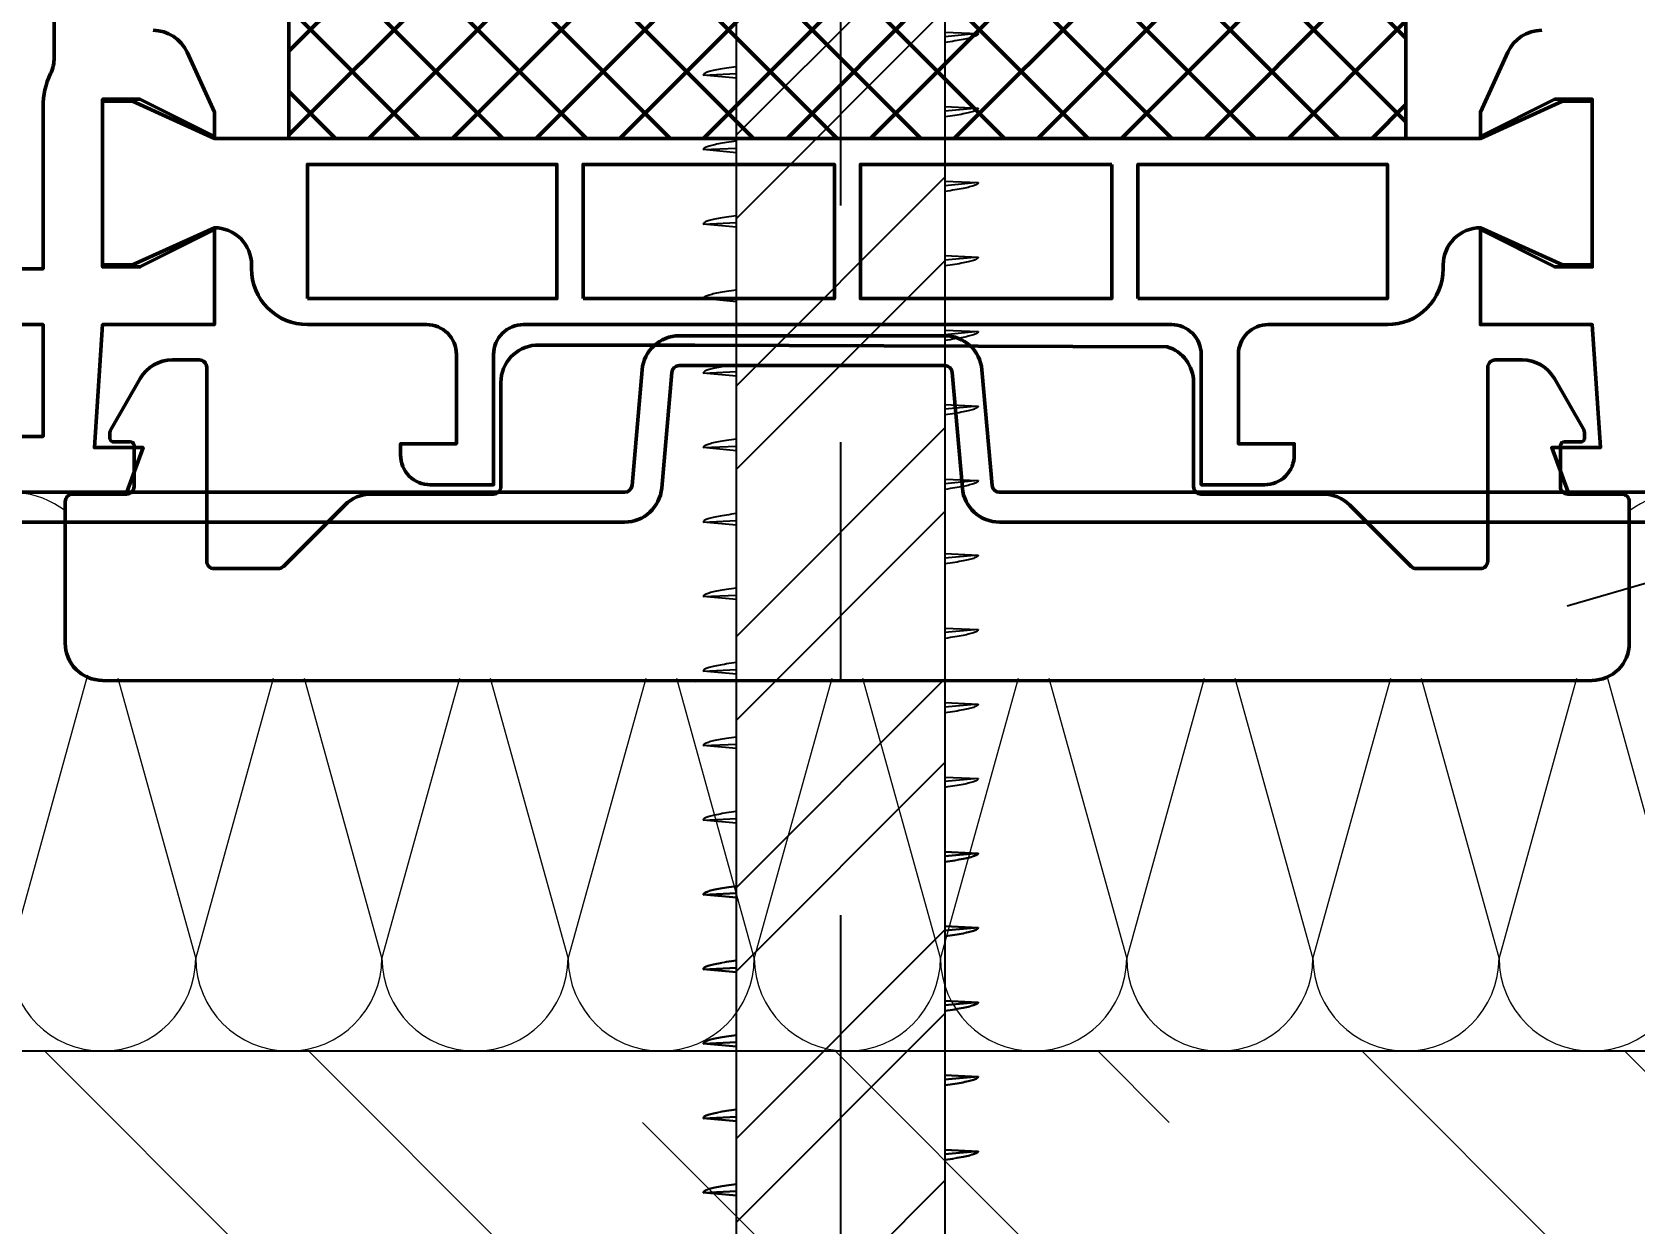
# Model space of a CAD drawing. Header units: millimetres. Extents: x 26 to 164, y 27 to 254.
# Drawn here: x 73.35 to 116.39, y 57.74 to 89.74 of the extents above; entities that cross this region are included whole.
import ezdxf

# ---------------------------------------------------------------- set-up
doc = ezdxf.new("R2010")
doc.units = ezdxf.units.MM
doc.linetypes.add('CENTER', pattern=[50.8, 31.75, -6.35, 6.35, -6.35])
for name, color, linetype, lineweight in [('AM_5', 3, 'Continuous', 25), ('AM_C', 50, 'Continuous', 50), ('AM_S', 80, 'Continuous', 50), ('Cont2', 2, 'Continuous', 25), ('Cont3', 70, 'Continuous', 18)]:
    doc.layers.add(name, color=color, linetype=linetype, lineweight=lineweight)
doc.styles.add('HBS_DIMTEXTSTYLE', font='isocp.shx')
doc.styles.add('SWISSL', font='swissl.ttf')
doc.dimstyles.new('Konstruktionsschnitt 1-1$0', dxfattribs={"dimscale": 0, "dimtxt": 3, "dimasz": 1.5, "dimexe": 1.5, "dimexo": 1.5, "dimgap": 1.5, "dimtad": 0, "dimdsep": 46, "dimtxsty": 'HBS_DIMTEXTSTYLE', "dimblk": 'PUNKT', "dimcen": 0, "dimclrd": 3, "dimclre": 3, "dimclrt": 2, "dimadec": 1, "dimazin": 2, "dimtfac": 0.7, "dimtofl": 0, "dimtmove": 0, "dimatfit": 3, "dimfxl": 0, "dimtolj": 1, "dimtzin": 0, "dimarcsym": 0})

# ---------------------------------------------------------------- blocks, each defined once
blk = doc.blocks.new('Würth AMO T2 75x212')
h = blk.add_hatch()
h.set_pattern_fill('ANSI32', color=256, scale=0.5)
h.set_pattern_definition([(45, (-350.1254, -267.85), (-3.367596, 3.367596), []), (45, (-347.8804, -267.85), (-3.367596, 3.367596), [])])
edge = h.paths.add_edge_path()
edge.add_line((-2.805, -157.905), (2.795, -157.905))
edge.add_line((2.795, -157.905), (2.795, -3))
edge.add_line((2.795, -3), (3.8, -3))
edge.add_line((3.8, -3), (3.85, -2.95))
edge.add_line((3.85, -2.95), (3.85, 0))
edge.add_line((3.85, 0), (3.3, 0))
edge.add_line((3.3, 0), (3.25, -0.05))
edge.add_line((3.25, -0.05), (3.25, -0.1))
edge.add_line((3.25, -0.1), (2.884, -0.1))
edge.add_line((2.884, -0.1), (2.884, -2.5))
edge.add_line((2.884, -2.5), (2.25, -2.5))
edge.add_line((2.25, -2.5), (1.25, -3.5))
edge.add_arc((0.75, -3.5), 0.5, 270, 360, ccw=False)
edge.add_line((0.75, -4), (0, -4))
edge.add_line((0, -4), (-0.75, -4))
edge.add_arc((-0.75, -3.5), 0.5, 180, 270, ccw=False)
edge.add_line((-1.25, -3.5), (-2.25, -2.5))
edge.add_line((-2.25, -2.5), (-2.884, -2.5))
edge.add_line((-2.884, -2.5), (-2.884, -0.1))
edge.add_line((-2.884, -0.1), (-3.25, -0.1))
edge.add_line((-3.25, -0.1), (-3.25, -0.05))
edge.add_line((-3.25, -0.05), (-3.3, 0))
edge.add_line((-3.3, 0), (-3.85, 0))
edge.add_line((-3.85, 0), (-3.85, -2.95))
edge.add_line((-3.85, -2.95), (-3.8, -3))
edge.add_line((-3.8, -3), (-2.805, -3))
edge.add_line((-2.805, -3), (-2.805, -157.905))
at = {"linetype": 'CENTER'}
blk.add_line((0, -157.905), (0, 3.219), dxfattribs=at)
for p, q in [((-2.805, -103.436), (-2.805, -101.562)), ((2.795, -102.447), (3.688, -102.489)), ((3.688, -102.489), (2.795, -102.572)), ((2.795, -102.572), (2.795, -104.447)), ((-3.698, -103.603), (-2.805, -103.561)), ((-2.805, -103.686), (-3.698, -103.603)), ((-2.805, -105.436), (-2.805, -103.561)), ((2.795, -104.447), (3.688, -104.489)), ((3.688, -104.489), (2.795, -104.572)), ((2.795, -104.572), (2.795, -106.447)), ((-3.698, -105.603), (-2.805, -105.561)), ((-2.805, -105.686), (-3.698, -105.603)), ((-2.805, -107.436), (-2.805, -105.561)), ((2.795, -106.447), (3.688, -106.489)), ((3.688, -106.489), (2.795, -106.572)), ((2.795, -106.572), (2.795, -108.447)), ((-3.698, -107.603), (-2.805, -107.561)), ((-2.805, -107.686), (-3.698, -107.603)), ((-2.805, -109.435), (-2.805, -107.561)), ((2.795, -108.447), (3.688, -108.489)), ((3.688, -108.489), (2.795, -108.571)), ((2.795, -108.571), (2.795, -110.446)), ((-3.698, -109.603), (-2.805, -109.56)), ((-2.805, -109.686), (-3.698, -109.603)), ((-2.805, -111.435), (-2.805, -109.56)), ((2.795, -110.446), (3.688, -110.488)), ((3.688, -110.488), (2.795, -110.571)), ((2.795, -110.571), (2.795, -112.446)), ((-3.698, -111.602), (-2.805, -111.56)), ((-2.805, -111.685), (-3.698, -111.602)), ((-2.805, -113.435), (-2.805, -111.56)), ((2.795, -112.446), (3.688, -112.488)), ((3.688, -112.488), (2.795, -112.571)), ((2.795, -112.571), (2.795, -114.446)), ((-3.698, -113.602), (-2.805, -113.56)), ((-2.805, -113.685), (-3.698, -113.602)), ((-2.805, -115.435), (-2.805, -113.56)), ((2.795, -114.446), (3.688, -114.488)), ((3.688, -114.488), (2.795, -114.571)), ((2.795, -114.571), (2.795, -116.445)), ((-3.698, -115.602), (-2.805, -115.56)), ((-2.805, -115.685), (-3.698, -115.602)), ((-2.805, -117.434), (-2.805, -115.56)), ((2.795, -116.445), (3.688, -116.487)), ((3.688, -116.487), (2.795, -116.57)), ((2.795, -116.57), (2.795, -118.445)), ((-3.698, -117.602), (-2.805, -117.559)), ((-2.805, -117.684), (-3.698, -117.602)), ((-2.805, -119.434), (-2.805, -117.559)), ((2.795, -118.445), (3.688, -118.487)), ((3.688, -118.487), (2.795, -118.57)), ((2.795, -118.57), (2.795, -120.445)), ((-3.698, -119.601), (-2.805, -119.559)), ((-2.805, -119.684), (-3.698, -119.601)), ((-2.805, -121.434), (-2.805, -119.559)), ((2.795, -120.445), (3.688, -120.487)), ((3.688, -120.487), (2.795, -120.57)), ((2.795, -120.57), (2.795, -122.445)), ((-3.698, -121.601), (-2.805, -121.559)), ((-2.805, -121.684), (-3.698, -121.601)), ((-2.805, -123.433), (-2.805, -121.559)), ((2.795, -122.445), (3.688, -122.487)), ((3.688, -122.487), (2.795, -122.569)), ((2.795, -122.569), (2.795, -124.444)), ((2.795, -123.261), (2.795, -124.457)), ((-3.698, -123.601), (-2.805, -123.559)), ((-2.805, -123.684), (-3.698, -123.601)), ((-2.805, -125.433), (-2.805, -123.559)), ((-2.805, -125.441), (-2.805, -123.567)), ((-2.805, -125.446), (-2.805, -123.571)), ((2.795, -124.444), (3.688, -124.486)), ((2.795, -124.453), (3.688, -124.495)), ((3.688, -124.486), (2.795, -124.569)), ((3.688, -124.495), (2.795, -124.577)), ((2.795, -124.569), (2.795, -126.444)), ((2.795, -124.577), (2.795, -126.452)), ((-3.698, -125.6), (-2.805, -125.558)), ((-3.698, -125.609), (-2.805, -125.567)), ((-2.805, -125.683), (-3.698, -125.6)), ((-2.805, -125.692), (-3.698, -125.609)), ((-2.805, -127.433), (-2.805, -125.558)), ((-2.805, -127.441), (-2.805, -125.567)), ((2.795, -126.444), (3.688, -126.486)), ((2.795, -126.452), (3.688, -126.494)), ((3.688, -126.486), (2.795, -126.569)), ((3.688, -126.494), (2.795, -126.577)), ((2.795, -126.569), (2.795, -128.444)), ((2.795, -126.577), (2.795, -128.452)), ((-3.698, -127.6), (-2.805, -127.558)), ((-3.698, -127.608), (-2.805, -127.566)), ((-2.805, -127.683), (-3.698, -127.6)), ((-2.805, -127.691), (-3.698, -127.608)), ((-2.805, -129.433), (-2.805, -127.558)), ((-2.805, -129.441), (-2.805, -127.566)), ((2.795, -128.444), (3.688, -128.486)), ((2.795, -128.452), (3.688, -128.494)), ((3.688, -128.486), (2.795, -128.569)), ((3.688, -128.494), (2.795, -128.577)), ((2.795, -128.569), (2.795, -130.443)), ((2.795, -128.577), (2.795, -130.452)), ((-3.698, -129.6), (-2.805, -129.558)), ((-2.805, -131.432), (-2.805, -129.558)), ((-3.698, -129.608), (-2.805, -129.566)), ((-2.805, -129.683), (-3.698, -129.6)), ((-2.805, -129.691), (-3.698, -129.608)), ((-2.805, -131.441), (-2.805, -129.566)), ((2.795, -130.443), (3.688, -130.486)), ((2.795, -130.452), (3.688, -130.494)), ((3.688, -130.486), (2.795, -130.568)), ((3.688, -130.494), (2.795, -130.577)), ((2.795, -130.568), (2.795, -132.443)), ((2.795, -130.577), (2.795, -132.452)), ((-3.698, -131.6), (-2.805, -131.557)), ((-3.698, -131.608), (-2.805, -131.566)), ((-2.805, -131.682), (-3.698, -131.6)), ((-2.805, -131.691), (-3.698, -131.608)), ((-2.805, -133.432), (-2.805, -131.557)), ((-2.805, -133.44), (-2.805, -131.566)), ((2.795, -132.443), (3.688, -132.485)), ((2.795, -132.452), (3.688, -132.494)), ((3.688, -132.485), (2.795, -132.568)), ((3.688, -132.494), (2.795, -132.576)), ((2.795, -132.568), (2.795, -134.443)), ((2.795, -132.576), (2.795, -134.451)), ((-3.698, -133.599), (-2.805, -133.557)), ((-3.698, -133.608), (-2.805, -133.565)), ((-2.805, -133.682), (-3.698, -133.599)), ((-2.805, -133.691), (-3.698, -133.608)), ((-2.805, -135.432), (-2.805, -133.557)), ((-2.805, -135.44), (-2.805, -133.565))]:
    blk.add_line(p, q)
for points in [[(-2.805, -157.905), (-2.805, -3)], [(2.795, -3), (2.795, -157.905)]]:
    blk.add_lwpolyline(points)
at = {"flags": 128}
for points in [[(3.688, -102.489), (3.686, -102.499), (3.681, -102.509), (3.673, -102.518), (3.662, -102.528), (3.647, -102.538), (3.629, -102.548), (3.609, -102.557), (3.584, -102.567), (3.557, -102.577), (3.527, -102.587), (3.493, -102.597), (3.457, -102.607), (3.417, -102.616), (3.375, -102.626), (3.329, -102.636), (3.281, -102.646), (3.23, -102.656), (3.176, -102.666), (3.119, -102.676), (3.059, -102.686), (2.997, -102.696), (2.933, -102.706), (2.865, -102.716), (2.795, -102.726)], [(-2.805, -103.376), (-2.875, -103.386), (-2.942, -103.395), (-3.007, -103.404), (-3.069, -103.414), (-3.129, -103.423), (-3.186, -103.432), (-3.24, -103.442), (-3.291, -103.451), (-3.34, -103.46), (-3.385, -103.47), (-3.428, -103.479), (-3.468, -103.489), (-3.504, -103.498), (-3.538, -103.508), (-3.568, -103.517), (-3.595, -103.527), (-3.619, -103.536), (-3.64, -103.546), (-3.658, -103.555), (-3.673, -103.565), (-3.684, -103.575), (-3.692, -103.584), (-3.697, -103.594), (-3.698, -103.603)], [(3.688, -104.489), (3.686, -104.499), (3.681, -104.508), (3.673, -104.518), (3.662, -104.528), (3.647, -104.538), (3.629, -104.547), (3.609, -104.557), (3.584, -104.567), (3.557, -104.577), (3.527, -104.587), (3.493, -104.596), (3.457, -104.606), (3.417, -104.616), (3.375, -104.626), (3.329, -104.636), (3.281, -104.646), (3.23, -104.656), (3.176, -104.666), (3.119, -104.676), (3.059, -104.686), (2.997, -104.696), (2.933, -104.706), (2.865, -104.716), (2.795, -104.726)], [(-2.805, -105.376), (-2.875, -105.385), (-2.942, -105.395), (-3.007, -105.404), (-3.069, -105.413), (-3.129, -105.423), (-3.186, -105.432), (-3.24, -105.441), (-3.291, -105.451), (-3.34, -105.46), (-3.385, -105.47), (-3.428, -105.479), (-3.468, -105.488), (-3.504, -105.498), (-3.538, -105.507), (-3.568, -105.517), (-3.595, -105.526), (-3.619, -105.536), (-3.64, -105.546), (-3.658, -105.555), (-3.673, -105.565), (-3.684, -105.574), (-3.692, -105.584), (-3.697, -105.594), (-3.698, -105.603)], [(3.688, -106.489), (3.686, -106.499), (3.681, -106.508), (3.673, -106.518), (3.662, -106.528), (3.647, -106.537), (3.629, -106.547), (3.609, -106.557), (3.584, -106.567), (3.557, -106.576), (3.527, -106.586), (3.493, -106.596), (3.457, -106.606), (3.417, -106.616), (3.375, -106.626), (3.329, -106.636), (3.281, -106.646), (3.23, -106.655), (3.176, -106.665), (3.119, -106.675), (3.059, -106.685), (2.997, -106.695), (2.933, -106.705), (2.865, -106.715), (2.795, -106.725)], [(-2.805, -107.376), (-2.875, -107.385), (-2.942, -107.394), (-3.007, -107.404), (-3.069, -107.413), (-3.129, -107.422), (-3.186, -107.432), (-3.24, -107.441), (-3.291, -107.45), (-3.34, -107.46), (-3.385, -107.469), (-3.428, -107.479), (-3.468, -107.488), (-3.504, -107.498), (-3.538, -107.507), (-3.568, -107.517), (-3.595, -107.526), (-3.619, -107.536), (-3.64, -107.545), (-3.658, -107.555), (-3.673, -107.564), (-3.684, -107.574), (-3.692, -107.584), (-3.697, -107.593), (-3.698, -107.603)], [(3.688, -108.489), (3.686, -108.498), (3.681, -108.508), (3.673, -108.518), (3.662, -108.527), (3.647, -108.537), (3.629, -108.547), (3.609, -108.557), (3.584, -108.566), (3.557, -108.576), (3.527, -108.586), (3.493, -108.596), (3.457, -108.606), (3.417, -108.616), (3.375, -108.625), (3.329, -108.635), (3.281, -108.645), (3.23, -108.655), (3.176, -108.665), (3.119, -108.675), (3.059, -108.685), (2.997, -108.695), (2.933, -108.705), (2.865, -108.715), (2.795, -108.725)], [(-2.805, -109.375), (-2.875, -109.385), (-2.942, -109.394), (-3.007, -109.403), (-3.069, -109.413), (-3.129, -109.422), (-3.186, -109.431), (-3.24, -109.441), (-3.291, -109.45), (-3.34, -109.46), (-3.385, -109.469), (-3.428, -109.478), (-3.468, -109.488), (-3.504, -109.497), (-3.538, -109.507), (-3.568, -109.516), (-3.595, -109.526), (-3.619, -109.535), (-3.64, -109.545), (-3.658, -109.555), (-3.673, -109.564), (-3.684, -109.574), (-3.692, -109.583), (-3.697, -109.593), (-3.698, -109.603)], [(3.688, -110.488), (3.686, -110.498), (3.681, -110.508), (3.673, -110.517), (3.662, -110.527), (3.647, -110.537), (3.629, -110.547), (3.609, -110.556), (3.584, -110.566), (3.557, -110.576), (3.527, -110.586), (3.493, -110.596), (3.457, -110.605), (3.417, -110.615), (3.375, -110.625), (3.329, -110.635), (3.281, -110.645), (3.23, -110.655), (3.176, -110.665), (3.119, -110.675), (3.059, -110.685), (2.997, -110.695), (2.933, -110.705), (2.865, -110.715), (2.795, -110.725)], [(-2.805, -111.375), (-2.875, -111.384), (-2.942, -111.394), (-3.007, -111.403), (-3.069, -111.412), (-3.129, -111.422), (-3.186, -111.431), (-3.24, -111.441), (-3.291, -111.45), (-3.34, -111.459), (-3.385, -111.469), (-3.428, -111.478), (-3.468, -111.488), (-3.504, -111.497), (-3.538, -111.507), (-3.568, -111.516), (-3.595, -111.526), (-3.619, -111.535), (-3.64, -111.545), (-3.658, -111.554), (-3.673, -111.564), (-3.684, -111.573), (-3.692, -111.583), (-3.697, -111.593), (-3.698, -111.602)], [(3.688, -112.488), (3.686, -112.498), (3.681, -112.507), (3.673, -112.517), (3.662, -112.527), (3.647, -112.537), (3.629, -112.546), (3.609, -112.556), (3.584, -112.566), (3.557, -112.576), (3.527, -112.585), (3.493, -112.595), (3.457, -112.605), (3.417, -112.615), (3.375, -112.625), (3.329, -112.635), (3.281, -112.645), (3.23, -112.655), (3.176, -112.665), (3.119, -112.675), (3.059, -112.685), (2.997, -112.694), (2.933, -112.704), (2.865, -112.715), (2.795, -112.725)], [(-2.805, -113.375), (-2.875, -113.384), (-2.942, -113.394), (-3.007, -113.403), (-3.069, -113.412), (-3.129, -113.422), (-3.186, -113.431), (-3.24, -113.44), (-3.291, -113.45), (-3.34, -113.459), (-3.385, -113.468), (-3.428, -113.478), (-3.468, -113.487), (-3.504, -113.497), (-3.538, -113.506), (-3.568, -113.516), (-3.595, -113.525), (-3.619, -113.535), (-3.64, -113.544), (-3.658, -113.554), (-3.673, -113.564), (-3.684, -113.573), (-3.692, -113.583), (-3.697, -113.592), (-3.698, -113.602)], [(3.688, -114.488), (3.686, -114.497), (3.681, -114.507), (3.673, -114.517), (3.662, -114.527), (3.647, -114.536), (3.629, -114.546), (3.609, -114.556), (3.584, -114.566), (3.557, -114.575), (3.527, -114.585), (3.493, -114.595), (3.457, -114.605), (3.417, -114.615), (3.375, -114.625), (3.329, -114.635), (3.281, -114.644), (3.23, -114.654), (3.176, -114.664), (3.119, -114.674), (3.059, -114.684), (2.997, -114.694), (2.933, -114.704), (2.865, -114.714), (2.795, -114.724)], [(-2.805, -115.375), (-2.875, -115.384), (-2.942, -115.393), (-3.007, -115.403), (-3.069, -115.412), (-3.129, -115.421), (-3.186, -115.431), (-3.24, -115.44), (-3.291, -115.449), (-3.34, -115.459), (-3.385, -115.468), (-3.428, -115.478), (-3.468, -115.487), (-3.504, -115.497), (-3.538, -115.506), (-3.568, -115.516), (-3.595, -115.525), (-3.619, -115.535), (-3.64, -115.544), (-3.658, -115.554), (-3.673, -115.563), (-3.684, -115.573), (-3.692, -115.583), (-3.697, -115.592), (-3.698, -115.602)], [(3.688, -116.487), (3.686, -116.497), (3.681, -116.507), (3.673, -116.517), (3.662, -116.526), (3.647, -116.536), (3.629, -116.546), (3.609, -116.555), (3.584, -116.565), (3.557, -116.575), (3.527, -116.585), (3.493, -116.595), (3.457, -116.605), (3.417, -116.614), (3.375, -116.624), (3.329, -116.634), (3.281, -116.644), (3.23, -116.654), (3.176, -116.664), (3.119, -116.674), (3.059, -116.684), (2.997, -116.694), (2.933, -116.704), (2.865, -116.714), (2.795, -116.724)], [(-2.805, -117.374), (-2.875, -117.384), (-2.942, -117.393), (-3.007, -117.402), (-3.069, -117.412), (-3.129, -117.421), (-3.186, -117.43), (-3.24, -117.44), (-3.291, -117.449), (-3.34, -117.458), (-3.385, -117.468), (-3.428, -117.477), (-3.468, -117.487), (-3.504, -117.496), (-3.538, -117.506), (-3.568, -117.515), (-3.595, -117.525), (-3.619, -117.534), (-3.64, -117.544), (-3.658, -117.553), (-3.673, -117.563), (-3.684, -117.573), (-3.692, -117.582), (-3.697, -117.592), (-3.698, -117.602)], [(3.688, -118.487), (3.686, -118.497), (3.681, -118.507), (3.673, -118.516), (3.662, -118.526), (3.647, -118.536), (3.629, -118.545), (3.609, -118.555), (3.584, -118.565), (3.557, -118.575), (3.527, -118.585), (3.493, -118.594), (3.457, -118.604), (3.417, -118.614), (3.375, -118.624), (3.329, -118.634), (3.281, -118.644), (3.23, -118.654), (3.176, -118.664), (3.119, -118.674), (3.059, -118.684), (2.997, -118.694), (2.933, -118.704), (2.865, -118.714), (2.795, -118.724)], [(-2.805, -119.374), (-2.875, -119.383), (-2.942, -119.393), (-3.007, -119.402), (-3.069, -119.411), (-3.129, -119.421), (-3.186, -119.43), (-3.24, -119.439), (-3.291, -119.449), (-3.34, -119.458), (-3.385, -119.468), (-3.428, -119.477), (-3.468, -119.487), (-3.504, -119.496), (-3.538, -119.505), (-3.568, -119.515), (-3.595, -119.524), (-3.619, -119.534), (-3.64, -119.544), (-3.658, -119.553), (-3.673, -119.563), (-3.684, -119.572), (-3.692, -119.582), (-3.697, -119.592), (-3.698, -119.601)], [(3.688, -120.487), (3.686, -120.497), (3.681, -120.506), (3.673, -120.516), (3.662, -120.526), (3.647, -120.535), (3.629, -120.545), (3.609, -120.555), (3.584, -120.565), (3.557, -120.575), (3.527, -120.584), (3.493, -120.594), (3.457, -120.604), (3.417, -120.614), (3.375, -120.624), (3.329, -120.634), (3.281, -120.644), (3.23, -120.654), (3.176, -120.663), (3.119, -120.673), (3.059, -120.683), (2.997, -120.693), (2.933, -120.703), (2.865, -120.713), (2.795, -120.723)], [(-2.805, -121.374), (-2.875, -121.383), (-2.942, -121.392), (-3.007, -121.402), (-3.069, -121.411), (-3.129, -121.42), (-3.186, -121.43), (-3.24, -121.439), (-3.291, -121.449), (-3.34, -121.458), (-3.385, -121.467), (-3.428, -121.477), (-3.468, -121.486), (-3.504, -121.496), (-3.538, -121.505), (-3.568, -121.515), (-3.595, -121.524), (-3.619, -121.534), (-3.64, -121.543), (-3.658, -121.553), (-3.673, -121.562), (-3.684, -121.572), (-3.692, -121.582), (-3.697, -121.591), (-3.698, -121.601)], [(3.688, -122.487), (3.686, -122.496), (3.681, -122.506), (3.673, -122.516), (3.662, -122.525), (3.647, -122.535), (3.629, -122.545), (3.609, -122.555), (3.584, -122.564), (3.557, -122.574), (3.527, -122.584), (3.493, -122.594), (3.457, -122.604), (3.417, -122.614), (3.375, -122.624), (3.329, -122.633), (3.281, -122.643), (3.23, -122.653), (3.176, -122.663), (3.119, -122.673), (3.059, -122.683), (2.997, -122.693), (2.933, -122.703), (2.865, -122.713), (2.795, -122.723)], [(-2.805, -123.374), (-2.875, -123.383), (-2.942, -123.392), (-3.007, -123.401), (-3.069, -123.411), (-3.129, -123.42), (-3.186, -123.429), (-3.24, -123.439), (-3.291, -123.448), (-3.34, -123.458), (-3.385, -123.467), (-3.428, -123.477), (-3.468, -123.486), (-3.504, -123.495), (-3.538, -123.505), (-3.568, -123.514), (-3.595, -123.524), (-3.619, -123.533), (-3.64, -123.543), (-3.658, -123.553), (-3.673, -123.562), (-3.684, -123.572), (-3.692, -123.581), (-3.697, -123.591), (-3.698, -123.601)], [(3.688, -124.486), (3.686, -124.496), (3.681, -124.506), (3.673, -124.515), (3.662, -124.525), (3.647, -124.535), (3.629, -124.545), (3.609, -124.554), (3.584, -124.564), (3.557, -124.574), (3.527, -124.584), (3.493, -124.594), (3.457, -124.603), (3.417, -124.613), (3.375, -124.623), (3.329, -124.633), (3.281, -124.643), (3.23, -124.653), (3.176, -124.663), (3.119, -124.673), (3.059, -124.683), (2.997, -124.693), (2.933, -124.703), (2.865, -124.713), (2.795, -124.723)], [(3.688, -124.495), (3.686, -124.504), (3.681, -124.514), (3.673, -124.524), (3.662, -124.533), (3.647, -124.543), (3.629, -124.553), (3.609, -124.563), (3.584, -124.573), (3.557, -124.582), (3.527, -124.592), (3.493, -124.602), (3.457, -124.612), (3.417, -124.622), (3.375, -124.632), (3.329, -124.641), (3.281, -124.651), (3.23, -124.661), (3.176, -124.671), (3.119, -124.681), (3.059, -124.691), (2.997, -124.701), (2.933, -124.711), (2.865, -124.721), (2.795, -124.731)], [(-2.805, -125.373), (-2.875, -125.383), (-2.942, -125.392), (-3.007, -125.401), (-3.069, -125.41), (-3.129, -125.42), (-3.186, -125.429), (-3.24, -125.439), (-3.291, -125.448), (-3.34, -125.457), (-3.385, -125.467), (-3.428, -125.476), (-3.468, -125.486), (-3.504, -125.495), (-3.538, -125.505), (-3.568, -125.514), (-3.595, -125.524), (-3.619, -125.533), (-3.64, -125.543), (-3.658, -125.552), (-3.673, -125.562), (-3.684, -125.571), (-3.692, -125.581), (-3.697, -125.591), (-3.698, -125.6)], [(-2.805, -125.382), (-2.875, -125.391), (-2.942, -125.4), (-3.007, -125.41), (-3.069, -125.419), (-3.129, -125.428), (-3.186, -125.438), (-3.24, -125.447), (-3.291, -125.456), (-3.34, -125.466), (-3.385, -125.475), (-3.428, -125.485), (-3.468, -125.494), (-3.504, -125.504), (-3.538, -125.513), (-3.568, -125.522), (-3.595, -125.532), (-3.619, -125.542), (-3.64, -125.551), (-3.658, -125.561), (-3.673, -125.57), (-3.684, -125.58), (-3.692, -125.589), (-3.697, -125.599), (-3.698, -125.609)], [(3.688, -126.486), (3.686, -126.496), (3.681, -126.505), (3.673, -126.515), (3.662, -126.525), (3.647, -126.535), (3.629, -126.544), (3.609, -126.554), (3.584, -126.564), (3.557, -126.574), (3.527, -126.584), (3.493, -126.593), (3.457, -126.603), (3.417, -126.613), (3.375, -126.623), (3.329, -126.633), (3.281, -126.643), (3.23, -126.653), (3.176, -126.663), (3.119, -126.673), (3.059, -126.683), (2.997, -126.693), (2.933, -126.703), (2.865, -126.713), (2.795, -126.723)], [(3.688, -126.494), (3.686, -126.504), (3.681, -126.514), (3.673, -126.523), (3.662, -126.533), (3.647, -126.543), (3.629, -126.553), (3.609, -126.562), (3.584, -126.572), (3.557, -126.582), (3.527, -126.592), (3.493, -126.602), (3.457, -126.612), (3.417, -126.621), (3.375, -126.631), (3.329, -126.641), (3.281, -126.651), (3.23, -126.661), (3.176, -126.671), (3.119, -126.681), (3.059, -126.691), (2.997, -126.701), (2.933, -126.711), (2.865, -126.721), (2.795, -126.731)], [(-2.805, -127.373), (-2.875, -127.382), (-2.942, -127.392), (-3.007, -127.401), (-3.069, -127.41), (-3.129, -127.42), (-3.186, -127.429), (-3.24, -127.438), (-3.291, -127.448), (-3.34, -127.457), (-3.385, -127.467), (-3.428, -127.476), (-3.468, -127.485), (-3.504, -127.495), (-3.538, -127.504), (-3.568, -127.514), (-3.595, -127.523), (-3.619, -127.533), (-3.64, -127.542), (-3.658, -127.552), (-3.673, -127.562), (-3.684, -127.571), (-3.692, -127.581), (-3.697, -127.59), (-3.698, -127.6)], [(-2.805, -127.381), (-2.875, -127.391), (-2.942, -127.4), (-3.007, -127.409), (-3.069, -127.419), (-3.129, -127.428), (-3.186, -127.437), (-3.24, -127.447), (-3.291, -127.456), (-3.34, -127.465), (-3.385, -127.475), (-3.428, -127.484), (-3.468, -127.494), (-3.504, -127.503), (-3.538, -127.513), (-3.568, -127.522), (-3.595, -127.532), (-3.619, -127.541), (-3.64, -127.551), (-3.658, -127.56), (-3.673, -127.57), (-3.684, -127.58), (-3.692, -127.589), (-3.697, -127.599), (-3.698, -127.608)], [(3.688, -128.486), (3.686, -128.495), (3.681, -128.505), (3.673, -128.515), (3.662, -128.525), (3.647, -128.534), (3.629, -128.544), (3.609, -128.554), (3.584, -128.564), (3.557, -128.573), (3.527, -128.583), (3.493, -128.593), (3.457, -128.603), (3.417, -128.613), (3.375, -128.623), (3.329, -128.633), (3.281, -128.642), (3.23, -128.652), (3.176, -128.662), (3.119, -128.672), (3.059, -128.682), (2.997, -128.692), (2.933, -128.702), (2.865, -128.712), (2.795, -128.722)], [(3.688, -128.494), (3.686, -128.504), (3.681, -128.513), (3.673, -128.523), (3.662, -128.533), (3.647, -128.543), (3.629, -128.552), (3.609, -128.562), (3.584, -128.572), (3.557, -128.582), (3.527, -128.592), (3.493, -128.601), (3.457, -128.611), (3.417, -128.621), (3.375, -128.631), (3.329, -128.641), (3.281, -128.651), (3.23, -128.661), (3.176, -128.671), (3.119, -128.681), (3.059, -128.691), (2.997, -128.701), (2.933, -128.711), (2.865, -128.721), (2.795, -128.731)], [(-2.805, -129.373), (-2.875, -129.382), (-2.942, -129.391), (-3.007, -129.401), (-3.069, -129.41), (-3.129, -129.419), (-3.186, -129.429), (-3.24, -129.438), (-3.291, -129.447), (-3.34, -129.457), (-3.385, -129.466), (-3.428, -129.476), (-3.468, -129.485), (-3.504, -129.495), (-3.538, -129.504), (-3.568, -129.514), (-3.595, -129.523), (-3.619, -129.533), (-3.64, -129.542), (-3.658, -129.552), (-3.673, -129.561), (-3.684, -129.571), (-3.692, -129.581), (-3.697, -129.59), (-3.698, -129.6)], [(-2.805, -129.381), (-2.875, -129.39), (-2.942, -129.4), (-3.007, -129.409), (-3.069, -129.418), (-3.129, -129.428), (-3.186, -129.437), (-3.24, -129.446), (-3.291, -129.456), (-3.34, -129.465), (-3.385, -129.475), (-3.428, -129.484), (-3.468, -129.493), (-3.504, -129.503), (-3.538, -129.512), (-3.568, -129.522), (-3.595, -129.531), (-3.619, -129.541), (-3.64, -129.551), (-3.658, -129.56), (-3.673, -129.57), (-3.684, -129.579), (-3.692, -129.589), (-3.697, -129.599), (-3.698, -129.608)], [(3.688, -130.486), (3.686, -130.495), (3.681, -130.505), (3.673, -130.515), (3.662, -130.524), (3.647, -130.534), (3.629, -130.544), (3.609, -130.554), (3.584, -130.563), (3.557, -130.573), (3.527, -130.583), (3.493, -130.593), (3.457, -130.603), (3.417, -130.613), (3.375, -130.622), (3.329, -130.632), (3.281, -130.642), (3.23, -130.652), (3.176, -130.662), (3.119, -130.672), (3.059, -130.682), (2.997, -130.692), (2.933, -130.702), (2.865, -130.712), (2.795, -130.722)], [(3.688, -130.494), (3.686, -130.504), (3.681, -130.513), (3.673, -130.523), (3.662, -130.533), (3.647, -130.542), (3.629, -130.552), (3.609, -130.562), (3.584, -130.572), (3.557, -130.581), (3.527, -130.591), (3.493, -130.601), (3.457, -130.611), (3.417, -130.621), (3.375, -130.631), (3.329, -130.641), (3.281, -130.651), (3.23, -130.66), (3.176, -130.67), (3.119, -130.68), (3.059, -130.69), (2.997, -130.7), (2.933, -130.71), (2.865, -130.72), (2.795, -130.73)], [(-2.805, -131.372), (-2.875, -131.382), (-2.942, -131.391), (-3.007, -131.4), (-3.069, -131.41), (-3.129, -131.419), (-3.186, -131.428), (-3.24, -131.438), (-3.291, -131.447), (-3.34, -131.457), (-3.385, -131.466), (-3.428, -131.475), (-3.468, -131.485), (-3.504, -131.494), (-3.538, -131.504), (-3.568, -131.513), (-3.595, -131.523), (-3.619, -131.532), (-3.64, -131.542), (-3.658, -131.551), (-3.673, -131.561), (-3.684, -131.571), (-3.692, -131.58), (-3.697, -131.59), (-3.698, -131.6)], [(-2.805, -131.381), (-2.875, -131.39), (-2.942, -131.399), (-3.007, -131.409), (-3.069, -131.418), (-3.129, -131.427), (-3.186, -131.437), (-3.24, -131.446), (-3.291, -131.455), (-3.34, -131.465), (-3.385, -131.474), (-3.428, -131.484), (-3.468, -131.493), (-3.504, -131.503), (-3.538, -131.512), (-3.568, -131.522), (-3.595, -131.531), (-3.619, -131.541), (-3.64, -131.55), (-3.658, -131.56), (-3.673, -131.569), (-3.684, -131.579), (-3.692, -131.589), (-3.697, -131.598), (-3.698, -131.608)], [(3.688, -132.485), (3.686, -132.495), (3.681, -132.505), (3.673, -132.514), (3.662, -132.524), (3.647, -132.534), (3.629, -132.544), (3.609, -132.553), (3.584, -132.563), (3.557, -132.573), (3.527, -132.583), (3.493, -132.593), (3.457, -132.602), (3.417, -132.612), (3.375, -132.622), (3.329, -132.632), (3.281, -132.642), (3.23, -132.652), (3.176, -132.662), (3.119, -132.672), (3.059, -132.682), (2.997, -132.692), (2.933, -132.702), (2.865, -132.712), (2.795, -132.722)], [(3.688, -132.494), (3.686, -132.503), (3.681, -132.513), (3.673, -132.523), (3.662, -132.532), (3.647, -132.542), (3.629, -132.552), (3.609, -132.562), (3.584, -132.571), (3.557, -132.581), (3.527, -132.591), (3.493, -132.601), (3.457, -132.611), (3.417, -132.621), (3.375, -132.63), (3.329, -132.64), (3.281, -132.65), (3.23, -132.66), (3.176, -132.67), (3.119, -132.68), (3.059, -132.69), (2.997, -132.7), (2.933, -132.71), (2.865, -132.72), (2.795, -132.73)], [(-2.805, -133.372), (-2.875, -133.381), (-2.942, -133.391), (-3.007, -133.4), (-3.069, -133.409), (-3.129, -133.419), (-3.186, -133.428), (-3.24, -133.437), (-3.291, -133.447), (-3.34, -133.456), (-3.385, -133.466), (-3.428, -133.475), (-3.468, -133.485), (-3.504, -133.494), (-3.538, -133.504), (-3.568, -133.513), (-3.595, -133.523), (-3.619, -133.532), (-3.64, -133.542), (-3.658, -133.551), (-3.673, -133.561), (-3.684, -133.57), (-3.692, -133.58), (-3.697, -133.59), (-3.698, -133.599)], [(-2.805, -133.38), (-2.875, -133.39), (-2.942, -133.399), (-3.007, -133.408), (-3.069, -133.418), (-3.129, -133.427), (-3.186, -133.436), (-3.24, -133.446), (-3.291, -133.455), (-3.34, -133.465), (-3.385, -133.474), (-3.428, -133.483), (-3.468, -133.493), (-3.504, -133.502), (-3.538, -133.512), (-3.568, -133.521), (-3.595, -133.531), (-3.619, -133.54), (-3.64, -133.55), (-3.658, -133.56), (-3.673, -133.569), (-3.684, -133.579), (-3.692, -133.588), (-3.697, -133.598), (-3.698, -133.608)]]:
    blk.add_lwpolyline(points, dxfattribs=at)
blk = doc.blocks.new('*U7', base_point=(103.01, 130.234))
for points in [[(98.095, 188.137), (90.51, 190.234)], [(90.51, 185.234), (98.01, 187.317)], [(98.01, 183.151), (90.51, 185.234)], [(90.51, 180.234), (98.01, 182.317)], [(98.01, 178.151), (90.51, 180.234)], [(90.51, 175.234), (98.01, 177.317)], [(98.01, 173.151), (90.51, 175.234)], [(90.51, 170.234), (98.01, 172.317)], [(98.01, 168.151), (90.51, 170.234)], [(90.51, 165.234), (98.01, 167.317)], [(98.01, 163.151), (90.51, 165.234)], [(90.51, 160.234), (98.01, 162.317)], [(98.01, 158.151), (90.51, 160.234)], [(90.51, 155.234), (98.01, 157.317)], [(98.01, 153.151), (90.51, 155.234)], [(90.51, 150.234), (98.01, 152.317)], [(98.01, 148.151), (90.51, 150.234)], [(90.51, 145.234), (98.01, 147.317)]]:
    blk.add_lwpolyline(points)
for centre, start, end in [((100.51, 190.234), 323.131, 90), ((90.51, 187.734), 90, 270), ((90.51, 182.734), 90, 270), ((90.51, 177.734), 90, 270), ((90.51, 172.734), 90, 270), ((90.51, 167.734), 90, 270), ((90.51, 162.734), 90, 270), ((90.51, 157.734), 90, 270), ((90.51, 152.734), 90, 270), ((90.51, 147.734), 90, 270), ((100.51, 145.234), 270, 36.869)]:
    blk.add_arc(centre, 2.5, start, end)
blk = doc.blocks.new('*S39')
at = {"layer": 'AM_5', "color": 3}
for p, q in [((139.419, 81.488), (116.973, 75.021)), ((149.92, 81.488), (139.419, 81.488))]:
    blk.add_line(p, q, dxfattribs=at)
at = {"layer": 'AM_5', "color": 3, "linetype": 'Continuous'}
blk.add_line((116.973, 75.021), (114.571, 74.329), dxfattribs=at)
at = {"layer": 'AM_5', "color": 2, "insert": (140.221, 82.488), "char_height": 2, "attachment_point": 7, "style": 'SWISSL'}
blk.add_mtext('4940171', dxfattribs=at)
blk = doc.blocks.new('WI4940171')
for points in [[(-0.552, 4.1), (-0.552, 8.373, 0.394383), (-1.55, 9.305), (-4.35, 9.305, -0.414214), (-4.55, 9.505), (-4.55, 12.79, 0.198912), (-4.843, 13.497), (-6.491, 15.146, -0.198912), (-6.55, 15.287), (-6.55, 17.005, -0.414214), (-6.35, 17.205), (-1.15, 17.205, 0.414214), (-0.95, 17.405), (-0.95, 18.127, 0.267949), (-1.45, 18.993), (-2.786, 19.764, 0.131652), (-2.936, 19.805), (-3.05, 19.805, 0.414214), (-3.15, 19.705), (-3.15, 19.255, -0.414214), (-3.25, 19.155), (-4.35, 19.155, -0.414214), (-4.55, 19.355), (-4.55, 20.805, 0.414214), (-4.75, 21.005), (-8.55, 21.005, 0.414214), (-9.55, 20.005), (-9.563, 4.09)], [(-9.563, 4.09), (-9.55, -19.996, 0.414214), (-8.55, -20.996), (-4.75, -20.996, 0.414214), (-4.55, -20.796), (-4.55, -19.346, -0.414214), (-4.35, -19.146), (-3.25, -19.146, -0.414214), (-3.15, -19.246), (-3.15, -19.696, 0.414214), (-3.05, -19.796), (-2.936, -19.796, 0.131652), (-2.786, -19.755), (-1.45, -18.984, 0.267949), (-0.95, -18.118), (-0.95, -17.396, 0.414214), (-1.15, -17.196), (-6.35, -17.196, -0.414214), (-6.55, -16.996), (-6.55, -15.278, -0.198912), (-6.491, -15.137), (-4.843, -13.488, 0.198912), (-4.55, -12.781), (-4.55, -9.495, -0.414214), (-4.35, -9.295), (-1.55, -9.295, 0.330493), (-0.593, -8.585), (-0.552, 4.1)]]:
    blk.add_lwpolyline(points, format="xyb")
blk = doc.blocks.new('PUNKT')
at = {"color": 0, "linetype": 'Continuous'}
blk.add_line((-0.5, 0), (-1, 0), dxfattribs=at)
at = {"color": 0, "linetype": 'Continuous', "const_width": 0.5}
blk.add_lwpolyline([(-0.25, 0, 1), (0.25, 0, 1)], format="xyb", close=True, dxfattribs=at)
blk = doc.blocks.new('*D12')
at = {"layer": 'AM_5', "color": 3, "lineweight": -2, "transparency": 16777216}
for p, q in [((57.741, 60.884), (57.741, 27.536)), ((132.741, 60.884), (132.741, 27.536)), ((59.241, 29.036), (88.336, 29.036)), ((131.241, 29.036), (94.76, 29.036))]:
    blk.add_line(p, q, dxfattribs=at)
at = {"layer": 'AM_5', "color": 3, "lineweight": -2, "transparency": 16777216, "xscale": 1.5, "yscale": 1.5, "zscale": 1.5, "rotation": 180}
blk.add_blockref('PUNKT', (57.741, 29.036), dxfattribs=at)
at = {"layer": 'AM_5', "color": 3, "lineweight": -2, "transparency": 16777216, "xscale": 1.5, "yscale": 1.5, "zscale": 1.5}
blk.add_blockref('PUNKT', (132.741, 29.036), dxfattribs=at)
at = {"layer": 'AM_5', "color": 2, "transparency": 16777216, "insert": (91.548, 29.036), "char_height": 3, "attachment_point": 5, "style": 'HBS_DIMTEXTSTYLE'}
blk.add_mtext('\\A1;75', dxfattribs=at)
blk = doc.blocks.new('WI1311073')
blk.add_lwpolyline([(2.7, 4.5), (15.9, 4.5), (15.9, 1.5), (14, 1.5)])
for points in [[(15, 0), (18.149, 0), (18.586, 1.2), (17.279, 1.2), (17.5, 4.5), (20.5, 4.5), (20.5, 7.1), (18.3, 6.1), (17.5, 6.1), (17.5, 10.5), (18.3, 10.5), (20.5, 9.5), (20.5, 10.2), (19.766, 11.814, 0.294108), (18.856, 12.4)], [(60, 0), (56.851, 0), (56.414, 1.2), (57.721, 1.2), (57.5, 4.5), (54.5, 4.5), (54.5, 7.1), (56.7, 6.1), (57.5, 6.1), (57.5, 10.5), (56.7, 10.5), (54.5, 9.5), (54.5, 10.2), (54.5, 10.2), (55.234, 11.814, -0.294108), (56.144, 12.4)]]:
    blk.add_lwpolyline(points, format="xyb")
for points in [[(2.2, 31.5), (1.6, 31.5), (1.6, 8.5), (2.2, 8.5), (2.2, 6), (15.9, 6), (15.9, 10.35, -0.112281), (16.102, 11.237, 0.112281), (16.2, 11.669), (16.2, 28.331, 0.112281), (16.102, 28.763, -0.112281), (15.9, 29.65), (15.9, 34), (2.2, 34), (2.2, 31.5)], [(54.5, 7.1), (54.5, 7.05), (56.5, 6.05), (57.5, 6.05), (57.5, 10.55), (56.5, 10.55), (54.5, 9.55), (54.5, 9.5), (20.5, 9.5), (20.5, 9.55), (18.5, 10.55), (17.5, 10.55), (17.5, 6.05), (18.5, 6.05), (20.5, 7.05), (20.5, 7.1, -0.414214), (21.5, 6.1), (21.5, 6, 0.414214), (23, 4.5), (26.2, 4.5, -0.414214), (27, 3.7), (27, 1.3), (25.5, 1.3), (25.5, 1, 0.414214), (26.3, 0.2), (28, 0.2), (28, 3.7, -0.414214), (28.8, 4.5), (46.2, 4.5, -0.414214), (47, 3.7), (47, 0.2), (48.7, 0.2, 0.414214), (49.5, 1), (49.5, 1.3), (48, 1.3), (48, 3.7, -0.414214), (48.8, 4.5), (52, 4.5, 0.414214), (53.5, 6), (53.5, 6.1, -0.414214), (54.5, 7.1)]]:
    blk.add_lwpolyline(points, format="xyb", close=True)
for points in [[(23, 5.2), (29.7, 5.2), (29.7, 8.8), (23, 8.8), (23, 5.2)], [(30.4, 5.2), (37.15, 5.2), (37.15, 8.8), (30.4, 8.8), (30.4, 5.2)], [(44.6, 8.8), (37.85, 8.8), (37.85, 5.2), (44.6, 5.2), (44.6, 8.8)], [(45.3, 5.2), (52, 5.2), (52, 8.8), (45.3, 8.8), (45.3, 5.2)]]:
    blk.add_lwpolyline(points, close=True)
blk = doc.blocks.new('WI4080202')
for points in [[(-48.117, 0.8), (-28.483, 0.8, -0.388879), (-27.487, -0.113), (-27.215, -3.217, 0.388879), (-27.016, -3.4), (-19.884, -3.4, 0.388879), (-19.685, -3.217), (-19.413, -0.113, -0.388879), (-18.417, 0.8), (0.8, 0.8, -0.414214)], [(0.8, 0), (-18.417, 0, 0.388879), (-18.616, -0.183), (-18.888, -3.287, -0.388879), (-19.884, -4.2), (-27.016, -4.2, -0.388879), (-28.012, -3.287), (-28.284, -0.183, 0.388879), (-28.483, 0), (-48.117, 0, 0.388879)]]:
    blk.add_lwpolyline(points, format="xyb")
blk = doc.blocks.new('WI4090112')
h = blk.add_hatch()
h.set_pattern_fill('ANSI37', color=256, scale=0.5)
h.paths.add_polyline_path([(30, 0), (30, 19), (0, 19), (0, 0)])
blk.add_lwpolyline([(30, 19), (0, 19), (0, 0), (30, 0), (30, 19)], close=True)

msp = doc.modelspace()

# ---------------------------------------------------------------- hatches: boundary and pattern name
at = {"layer": 'Cont3'}
h = msp.add_hatch(dxfattribs=at)
h.set_pattern_fill('JIS_STN_1E', color=256, scale=10, angle=90)
h.set_pattern_definition([(135, (262.975, -20.838), (-7.07107, -7.07107), []), (135, (262.975, -13.788), (-7.07107, -7.07107), [10, -5])])
h.paths.add_polyline_path([(30.199, 35.416), (160.189, 35.416), (160.189, 62.384), (30.199, 62.384)])

# ---------------------------------------------------------------- linework, layer by layer
at = {"layer": 'Cont2'}
msp.add_lwpolyline([(30.199, 62.384), (30.199, 62.384), (160.189, 62.384), (160.189, 62.384)], dxfattribs=at)

# ---------------------------------------------------------------- block references
at = {"layer": 'AM_5'}
msp.add_blockref('*S39', (0, 0), dxfattribs=at)
at = {"layer": 'AM_C'}
msp.add_blockref('WI4090112', (80.241, 86.884), dxfattribs=at)
at = {"layer": 'AM_C', "xscale": -1, "rotation": 180}
msp.add_blockref('WI4080202', (117.741, 77.384), dxfattribs=at)
at = {"layer": 'AM_C', "rotation": 90}
msp.add_blockref('WI4940171', (95.241, 81.884), dxfattribs=at)
at = {"layer": 'AM_S'}
msp.add_blockref('WI1311073', (57.741, 77.384), dxfattribs=at)
at = {"layer": 'Cont2'}
msp.add_blockref('Würth AMO T2 75x212', (95.066, 192.184), dxfattribs=at)
at = {"layer": 'Cont3', "rotation": 90}
msp.add_blockref('*U7', (132.741, 77.384), dxfattribs=at)

# ---------------------------------------------------------------- dimensions: what is measured, and where the dimension line sits
at = {"layer": 'AM_5'}
dim = msp.add_linear_dim(base=(57.741, 29.036), p1=(132.741, 62.384), p2=(57.741, 62.384), dimstyle='Konstruktionsschnitt 1-1$0', override={"dimscale": 1}, dxfattribs=at)
dim.commit()
dim.dimension.update_dxf_attribs({"geometry": '*D12', "text_midpoint": (91.548, 29.036), "dimtype": 160})

doc.saveas('drawing.dxf')
